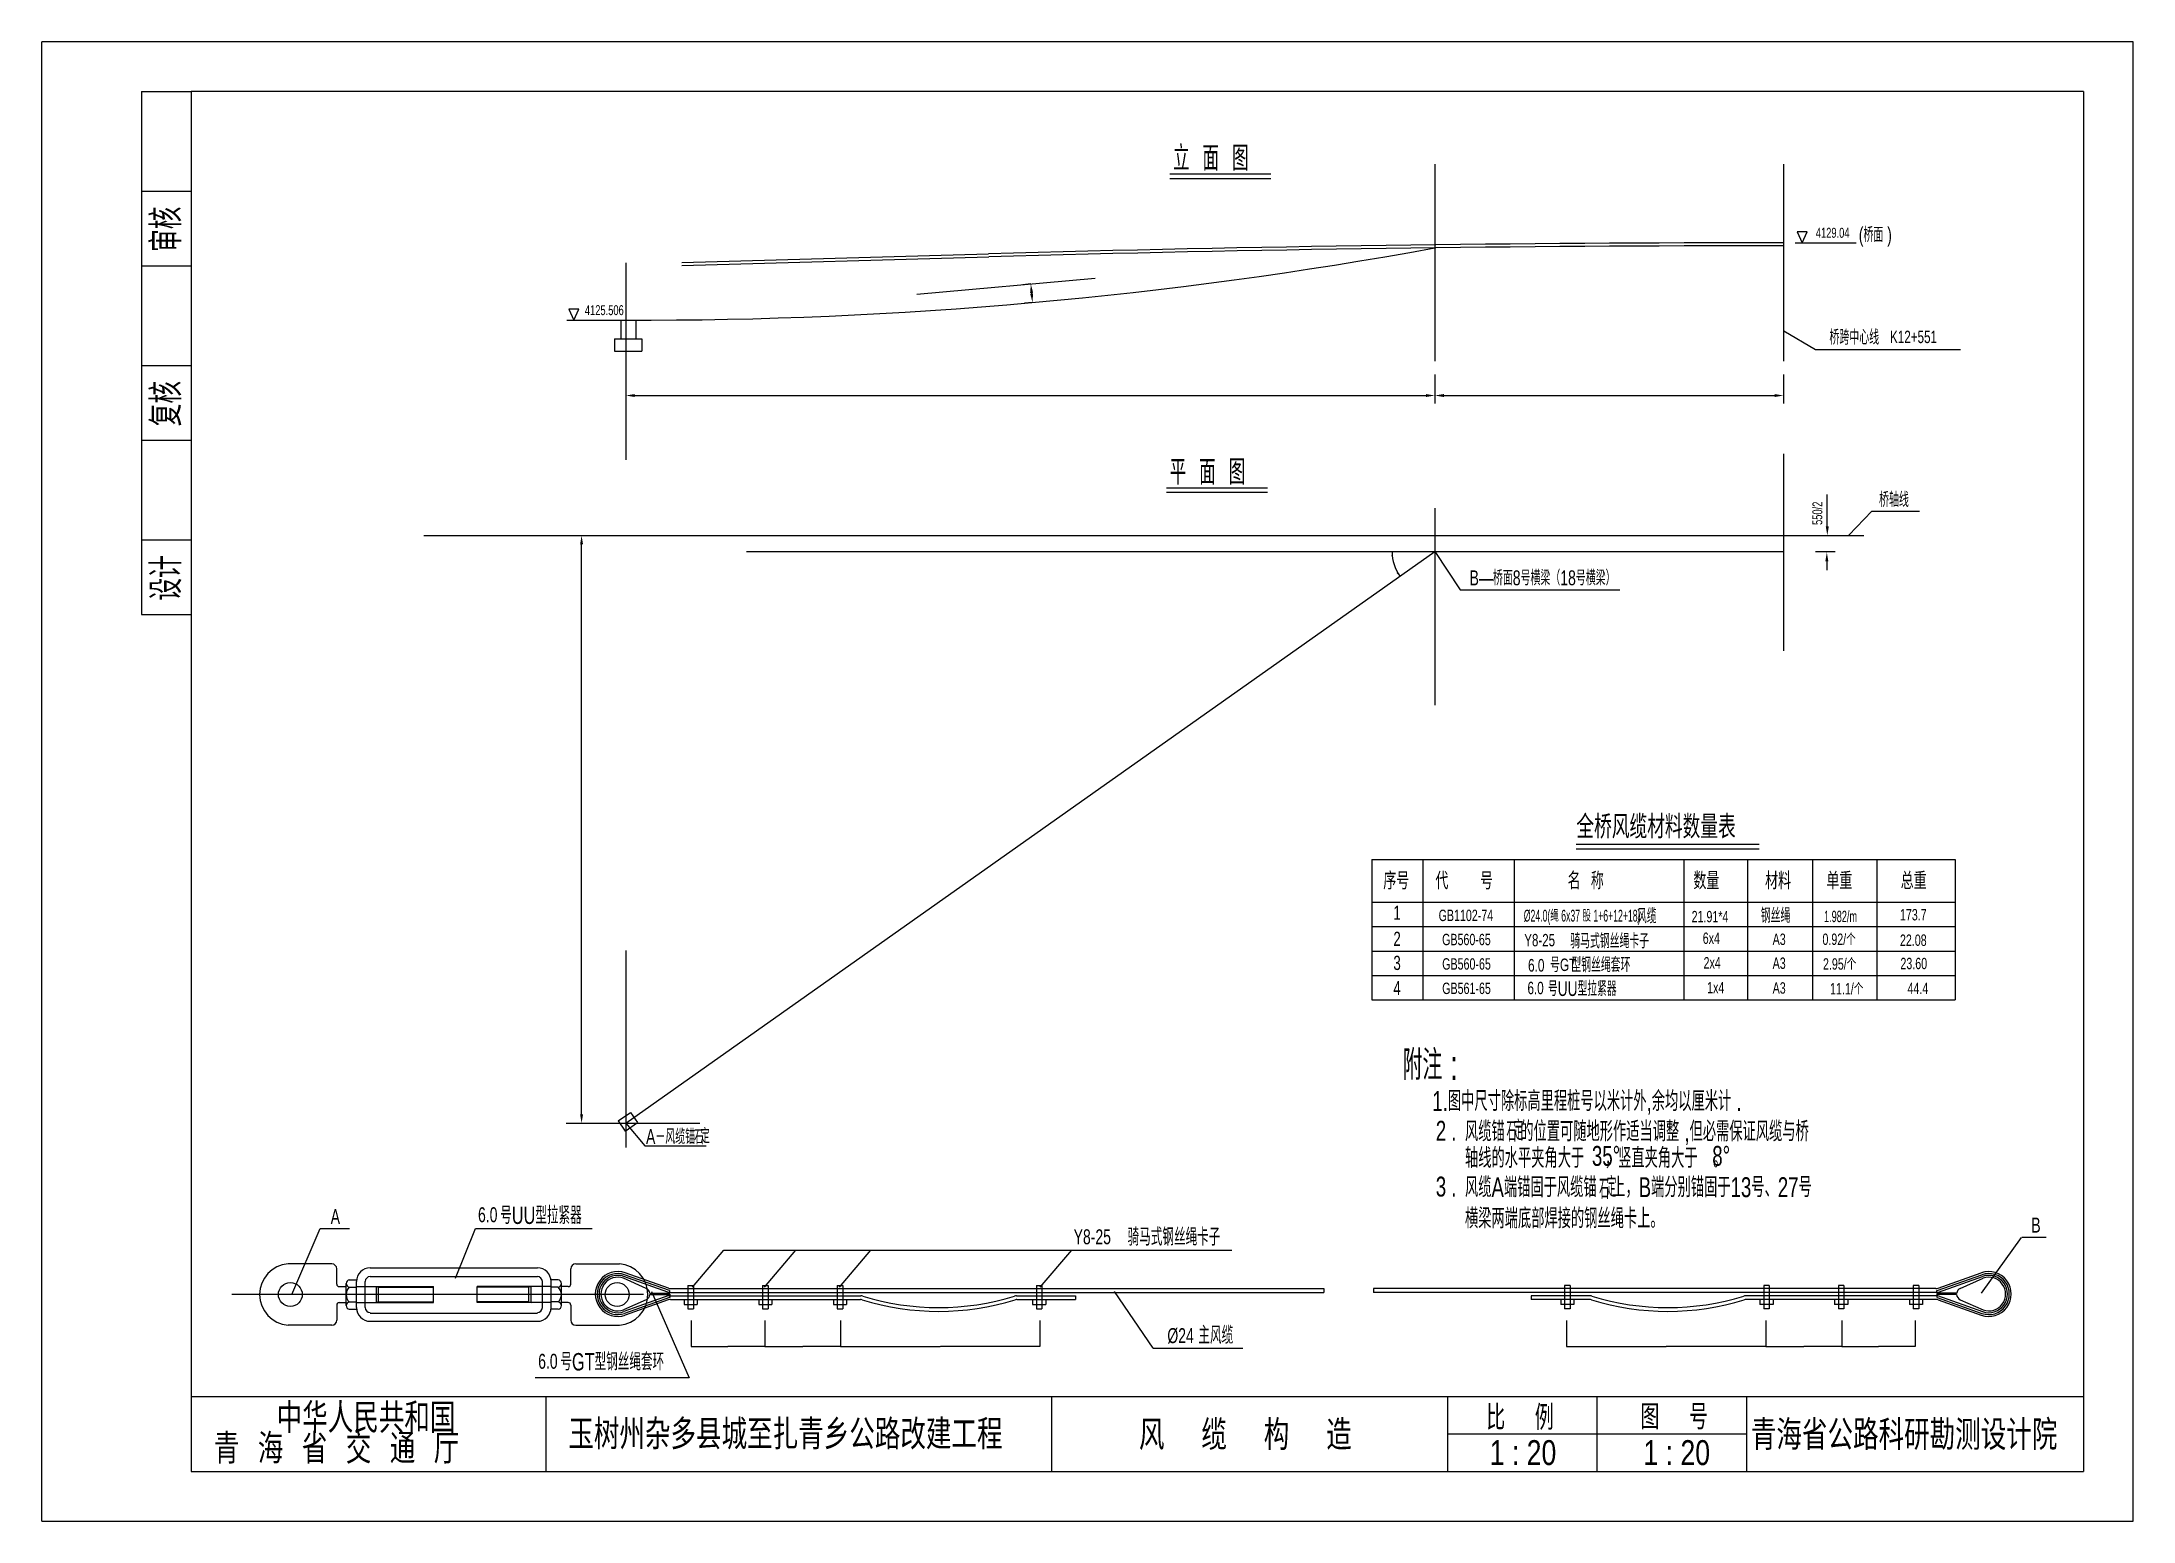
# Model space of a CAD drawing. Header units: millimetres. Extents: x 139 to 16939, y -2566 to 9314.
import ezdxf
from ezdxf.enums import TextEntityAlignment as Align

# ---------------------------------------------------------------- set-up
doc = ezdxf.new("R2010")
doc.units = ezdxf.units.MM
doc.styles.add('GGX1', font='romanc.shx', dxfattribs={"width": 0.9, "bigfont": 'dk.shx'})
doc.styles.add('MYK', font='stxt.shx', dxfattribs={"width": 0.8, "bigfont": 'dk.shx'})
doc.styles.get("Standard").update_dxf_attribs({"font": 'stxt.shx', "width": 0.8, "bigfont": 'dk.shx'})
doc.styles.add('STYLE1', font='stxt.shx', dxfattribs={"width": 0.8, "bigfont": 'dk.shx'})
doc.dimstyles.get("Standard").update_dxf_attribs({"dimtxt": 0.18, "dimasz": 0.18, "dimexe": 0.18, "dimexo": 0.0625, "dimgap": 0.09, "dimtad": 0, "dimtih": 1, "dimtoh": 1, "dimdec": 4, "dimzin": 0, "dimdsep": 46, "dimtxsty": 'Standard', "dimcen": 0.09, "dimadec": 0, "dimazin": 0, "dimtfac": 1, "dimtdec": 4, "dimtofl": 0, "dimtmove": 0, "dimatfit": 3, "dimfxl": 0, "dimtolj": 1, "dimtzin": 0, "dimarcsym": 0})

# ---------------------------------------------------------------- blocks, each defined once
blk = doc.blocks.new('*D10')
at = {"color": 2}
for p, q in [((4830, 6724), (4830, 6410)), ((11330, 6643), (11330, 6410)), ((4902, 6474), (11258, 6474))]:
    blk.add_line(p, q, dxfattribs=at)
for points in [[(4902, 6486), (4902, 6462), (4830, 6474)], [(11258, 6486), (11258, 6462), (11330, 6474)]]:
    blk.add_solid(points, dxfattribs=at)
at = {"layer": 'DEFPOINTS', "color": 0}
for p in [(4830, 6724), (11330, 6643), (11330, 6474)]:
    blk.add_point(p, dxfattribs=at)
blk = doc.blocks.new('*D11')
at = {"color": 0, "lineweight": -2}
for p, q in [((5946, -954), (5946, -1164)), ((6556, -954), (6556, -1164)), ((5946, -1164), (6251, -1164)), ((6556, -1164), (6251, -1164))]:
    blk.add_line(p, q, dxfattribs=at)
at = {"color": 0}
for points in [[(5946, -1163), (5946, -1164), (5946, -1164)], [(6556, -1163), (6556, -1164), (6556, -1164)]]:
    blk.add_solid(points, dxfattribs=at)
at = {"layer": 'DEFPOINTS', "color": 0}
for p in [(5946, -954), (6556, -954), (6556, -1164)]:
    blk.add_point(p, dxfattribs=at)
blk = doc.blocks.new('*D12')
at = {"color": 2}
for p, q in [((4352, 5350), (4539, 5350)), ((4475, 702), (4475, 5278)), ((4352, 630), (4539, 630))]:
    blk.add_line(p, q, dxfattribs=at)
for points in [[(4463, 5278), (4487, 5278), (4475, 5350)], [(4463, 702), (4487, 702), (4475, 630)]]:
    blk.add_solid(points, dxfattribs=at)
at = {"layer": 'DEFPOINTS', "color": 0}
for p in [(4352, 5350), (4475, 5350), (4352, 630)]:
    blk.add_point(p, dxfattribs=at)
blk = doc.blocks.new('*D13')
at = {"color": 0, "lineweight": -2}
for p, q in [((5356, -954), (5356, -1164)), ((5946, -954), (5946, -1164)), ((5356, -1164), (5651, -1164)), ((5946, -1164), (5651, -1164))]:
    blk.add_line(p, q, dxfattribs=at)
at = {"color": 0}
for points in [[(5356, -1163), (5356, -1164), (5356, -1164)], [(5946, -1163), (5946, -1164), (5946, -1164)]]:
    blk.add_solid(points, dxfattribs=at)
at = {"layer": 'DEFPOINTS', "color": 0}
for p in [(5356, -954), (5946, -954), (5946, -1164)]:
    blk.add_point(p, dxfattribs=at)
blk = doc.blocks.new('*D14')
at = {"color": 0, "lineweight": -2}
for p, q in [((6556, -954), (6556, -1164)), ((8157, -954), (8157, -1164)), ((6556, -1164), (7356, -1164)), ((8157, -1164), (7357, -1164))]:
    blk.add_line(p, q, dxfattribs=at)
at = {"color": 0}
for points in [[(6556, -1163), (6556, -1164), (6556, -1164)], [(8157, -1163), (8157, -1164), (8157, -1164)]]:
    blk.add_solid(points, dxfattribs=at)
at = {"layer": 'DEFPOINTS', "color": 0}
for p in [(6556, -954), (8157, -954), (8157, -1164)]:
    blk.add_point(p, dxfattribs=at)
blk = doc.blocks.new('*D15')
at = {"color": 2}
for p, q in [((8084, 7370), (8020, 7364)), ((8090, 7298), (8091, 7292)), ((8098, 7220), (8033, 7215))]:
    blk.add_line(p, q, dxfattribs=at)
for points in [[(8102, 7299), (8078, 7297), (8084, 7370)], [(8102, 7293), (8079, 7291), (8097, 7220)]]:
    blk.add_solid(points, dxfattribs=at)
at = {"layer": 'DEFPOINTS', "color": 0}
for p in [(8084, 7370), (8097, 7220), (8098, 7220)]:
    blk.add_point(p, dxfattribs=at)
blk = doc.blocks.new('*D16')
at = {"color": 0, "lineweight": -2}
for p, q in [((12388, -954), (12388, -1164)), ((13988, -954), (13988, -1164)), ((12388, -1164), (13188, -1164)), ((13988, -1164), (13188, -1164))]:
    blk.add_line(p, q, dxfattribs=at)
at = {"color": 0}
for points in [[(12388, -1163), (12388, -1164), (12388, -1164)], [(13988, -1163), (13988, -1164), (13988, -1164)]]:
    blk.add_solid(points, dxfattribs=at)
at = {"layer": 'DEFPOINTS', "color": 0}
for p in [(12388, -954), (13988, -954), (12388, -1164)]:
    blk.add_point(p, dxfattribs=at)
blk = doc.blocks.new('*D17')
at = {"color": 2}
for p, q in [((11330, 6643), (11330, 6410)), ((14130, 6643), (14130, 6410)), ((11402, 6474), (14058, 6474))]:
    blk.add_line(p, q, dxfattribs=at)
for points in [[(11402, 6486), (11402, 6462), (11330, 6474)], [(14058, 6486), (14058, 6462), (14130, 6474)]]:
    blk.add_solid(points, dxfattribs=at)
at = {"layer": 'DEFPOINTS', "color": 0}
for p in [(11330, 6643), (14130, 6643), (14130, 6474)]:
    blk.add_point(p, dxfattribs=at)
blk = doc.blocks.new('*D18')
at = {"color": 0, "lineweight": -2}
for p, q in [((14598, -954), (14598, -1164)), ((15188, -954), (15188, -1164)), ((14598, -1164), (14893, -1164)), ((15188, -1164), (14894, -1164))]:
    blk.add_line(p, q, dxfattribs=at)
at = {"color": 0}
for points in [[(14598, -1163), (14598, -1164), (14598, -1164)], [(15188, -1163), (15188, -1164), (15188, -1164)]]:
    blk.add_solid(points, dxfattribs=at)
at = {"layer": 'DEFPOINTS', "color": 0}
for p in [(14598, -954), (15188, -954), (14598, -1164)]:
    blk.add_point(p, dxfattribs=at)
blk = doc.blocks.new('*D19')
at = {"color": 0, "lineweight": -2}
for p, q in [((13988, -954), (13988, -1164)), ((14598, -954), (14598, -1164)), ((13988, -1164), (14293, -1164)), ((14598, -1164), (14293, -1164))]:
    blk.add_line(p, q, dxfattribs=at)
at = {"color": 0}
for points in [[(13988, -1163), (13988, -1164), (13988, -1164)], [(14598, -1163), (14598, -1164), (14598, -1164)]]:
    blk.add_solid(points, dxfattribs=at)
at = {"layer": 'DEFPOINTS', "color": 0}
for p in [(13988, -954), (14598, -954), (13988, -1164)]:
    blk.add_point(p, dxfattribs=at)

msp = doc.modelspace()

# ---------------------------------------------------------------- linework, layer by layer
at = {"color": 2, "linetype": 'Continuous'}
for p, q in [((139.05457, -2565.60678), (139.05457, 9314.39322)), ((16939.05457, 9314.39322), (139.05457, 9314.39322)), ((16939.05457, -2565.60678), (16939.05457, 9314.39322)), ((11233.28279, 2748.41276), (11233.28279, 1620.80441)), ((11965.43213, 2748.41276), (11965.43213, 1620.80441)), ((13328.50697, 2748.41276), (13328.50697, 1620.80441)), ((13841.83493, 2748.41276), (13841.83493, 1620.80441)), ((14363.49381, 2748.41276), (14363.49381, 1620.80441)), ((14878.56775, 2748.41276), (14878.56775, 1620.80441)), ((10824.06047, 2405.23605), (15508.14252, 2405.23605)), ((10824.06047, 2209.12814), (15508.14252, 2209.12814)), ((10824.06047, 2013.02023), (15508.14252, 2013.02023)), ((10824.06047, 1816.91232), (15508.14252, 1816.91232)), ((2583.68067, -834.62846), (2583.68067, -657.50206)), ((2609.21539, -627.98526), (2666.88067, -627.98526)), ((2666.88067, -850.82804), (2666.88067, -641.30248)), ((2736.88067, -850.82804), (2736.88067, -641.30248)), ((4159.79098, -850.82804), (4159.79098, -641.30248)), ((4287.45626, -627.98526), (4229.79098, -627.98526)), ((4229.79098, -850.82804), (4229.79098, -641.30248)), ((4312.99098, -834.62846), (4312.99098, -657.50206)), ((2528.24734, -682.06526), (2583.06236, -682.06526)), ((2528.24734, -810.06526), (2583.06236, -810.06526)), ((2609.21539, -687.02526), (2666.88067, -687.02526)), ((2609.21539, -805.10526), (2666.88067, -805.10526)), ((4287.45626, -687.02526), (4229.79098, -687.02526)), ((4287.45626, -805.10526), (4229.79098, -805.10526)), ((4367.80601, -682.06526), (4312.99098, -682.06526)), ((4367.80601, -810.06526), (4312.99098, -810.06526)), ((2609.21539, -864.14526), (2666.88067, -864.14526)), ((4287.45626, -864.14526), (4229.79098, -864.14526)), ((139.05457, -2565.60678), (16939.05457, -2565.60678))]:
    msp.add_line(p, q, dxfattribs=at)
at = {"color": 6}
for p, q in [((16539.05457, 8914.39322), (1339.05457, 8914.39322)), ((1339.05457, 8914.39322), (1339.05457, -2165.60678)), ((16539.05457, 8914.39322), (16539.05457, -2165.60678)), ((4829.82509, 630.40014), (11329.82509, 5220.40014)), ((1339.05457, -2165.60678), (16539.05457, -2165.60678))]:
    msp.add_line(p, q, dxfattribs=at)
at = {"color": 7}
for p, q in [((9200.10786, 8253.37124), (10012.76255, 8253.37124)), ((4789.82509, 7079.63712), (4789.82509, 6929.63712)), ((4909.82509, 7079.63712), (4909.82509, 6929.63712)), ((4739.82509, 6929.63712), (4959.82509, 6929.63712)), ((4739.82509, 6929.63712), (4739.82509, 6829.63712)), ((4959.82509, 6929.63712), (4959.82509, 6829.63712)), ((4739.82509, 6829.63712), (4959.82509, 6829.63712)), ((9173.2786, 5733.12106), (9985.93329, 5733.12106)), ((5799.50565, 5220.40014), (14129.82509, 5220.40014)), ((12464.8089, 2870.62046), (13935.26032, 2870.62046)), ((4768.38019, 648.41469), (4866.67843, 717.24386)), ((4866.67843, 717.24386), (4924.03608, 635.32865)), ((4768.38019, 648.41469), (4825.73783, 566.49948)), ((4825.73783, 566.49948), (4924.03608, 635.32865))]:
    msp.add_line(p, q, dxfattribs=at)
at = {"color": 3}
for p, q in [((11329.82509, 8330.9673), (11329.82509, 6749.10811)), ((14129.82509, 8330.9673), (14129.82509, 6749.10811)), ((4829.82509, 7540.64492), (4829.82509, 5958.78573)), ((14129.82509, 6005.12143), (14129.82509, 4423.26225)), ((11329.82509, 5569.41655), (11329.82509, 3987.55737)), ((3207.93808, 5350.40014), (14774.48742, 5350.40014)), ((4829.82509, 2017.54337), (4829.82509, 435.68419)), ((4351.67679, 630.40014), (5425.81962, 630.40014))]:
    msp.add_line(p, q, dxfattribs=at)
at = {"color": 2}
for p, q in [((9200.10786, 8217.37124), (10012.76255, 8217.37124)), ((14241.06225, 7788.90448), (14281.06225, 7700.90448)), ((14321.06225, 7788.90448), (14241.06225, 7788.90448)), ((14281.06225, 7700.90448), (14321.06225, 7788.90448)), ((11329.82509, 7659.69898), (11329.82509, 7629.15919)), ((14225.06225, 7700.90448), (14713.06225, 7700.90448)), ((7168.66266, 7288.35566), (8599.55341, 7416.04876)), ((4357.59825, 7079.63712), (4909.82509, 7079.63712)), ((4373.59825, 7167.63712), (4413.59825, 7079.63712)), ((4453.59825, 7167.63712), (4373.59825, 7167.63712)), ((4413.59825, 7079.63712), (4453.59825, 7167.63712)), ((14132.56525, 6994.58579), (14386.27682, 6844.3396)), ((14386.27682, 6844.3396), (15553.16827, 6844.33699)), ((9173.2786, 5697.12106), (9985.93329, 5697.12106)), ((14482.12488, 5494.40014), (14482.12488, 5680.4197)), ((14654.69911, 5351.59199), (14841.01349, 5545.87585)), ((14841.01349, 5545.87585), (15221.74283, 5545.87585)), ((10894.92388, 5220.40014), (10951.43969, 5220.40014)), ((11329.82509, 5220.40014), (11533.04237, 4912.31614)), ((13779.82509, 5220.40014), (13781.39237, 5220.40014)), ((11533.04237, 4912.31614), (12815.53382, 4912.31614)), ((12464.8089, 2833.18046), (13935.26032, 2833.18046)), ((4830.03487, 630.85033), (4984.01159, 448.48253)), ((4984.01159, 448.48253), (5474.50829, 448.48253)), ((2146.36314, -746.2962), (2375.3, -214.93051)), ((2375.3, -214.93051), (2611.62191, -214.93051)), ((3460.90382, -613.45478), (3623.37512, -214.93051)), ((3623.37512, -214.93051), (4561.27773, -214.93051)), ((15721.4638, -735.12783), (16042.80501, -286.573)), ((16045.34945, -285.55426), (16240.21809, -285.55426)), ((2468.24734, -499.66517), (2117.07358, -499.66517)), ((4427.80601, -499.66517), (4778.97977, -499.66517)), ((5364.74086, -687.36563), (5617.71741, -388.07135)), ((5617.71741, -388.07135), (9698.35845, -388.07135)), ((5943.44948, -687.36563), (6196.42603, -388.07135)), ((6546.78401, -687.36563), (6799.76057, -388.07135)), ((8159.78036, -687.36563), (8412.75691, -388.07135)), ((2508.24734, -662.06526), (2508.24734, -539.66517)), ((2776.88067, -531.30248), (4119.79098, -531.30248)), ((2776.88067, -601.83037), (4119.79098, -601.83037)), ((4387.80601, -662.06526), (4387.80601, -539.66517)), ((4993.89349, -695.88848), (4810.63274, -614.38155)), ((5181.12082, -714.33196), (4820.68729, -586.11662)), ((5173.14125, -695.57264), (4825.71456, -571.98416)), ((15363.31789, -714.33196), (15723.75142, -586.11662)), ((15371.29746, -695.57264), (15718.72415, -571.98416)), ((15550.54522, -695.88848), (15733.80597, -614.38155)), ((2508.24734, -830.06526), (2508.24734, -952.46534)), ((4387.80601, -830.06526), (4387.80601, -952.46534)), ((4993.89349, -787.25895), (4810.63274, -868.76588)), ((5181.12082, -768.81547), (4820.68729, -897.03081)), ((5171.67697, -788.09568), (4825.71456, -911.16327)), ((5023.19655, -735.43716), (5183.01833, -735.43716)), ((5023.48032, -744.64199), (5183.01833, -744.64199)), ((5037.69378, -721.07809), (5338.61161, -1415.83308)), ((5176.09354, -755.20388), (6719.09239, -755.20388)), ((5183.01833, -735.43716), (5183.01833, -713.78523)), ((5183.01833, -741.57371), (5183.01833, -770.54841)), ((5184.72185, -728.46443), (10438.85834, -728.46443)), ((5188.43455, -785.20388), (6714.52127, -785.20388)), ((5189.89883, -698.46443), (10438.85834, -698.46443)), ((5298.52584, -785.20388), (5298.52584, -824.87075)), ((5298.52584, -824.87075), (5403.39196, -824.87075)), ((5328.52584, -673.2642), (5373.39196, -673.2642)), ((5328.52584, -673.2642), (5328.52584, -859.19676)), ((5373.39196, -673.2642), (5373.39196, -859.19676)), ((5403.39196, -785.20388), (5403.39196, -824.87075)), ((5898.52584, -785.20388), (5898.52584, -824.87075)), ((5898.52584, -824.87075), (6003.39196, -824.87075)), ((5928.52584, -673.2642), (5928.52584, -859.19676)), ((5928.52584, -673.2642), (5973.39196, -673.2642)), ((5973.39196, -673.2642), (5973.39196, -859.19676)), ((6003.39196, -785.20388), (6003.39196, -824.87075)), ((6498.52584, -785.20388), (6498.52584, -824.87075)), ((6498.52584, -824.87075), (6603.39196, -824.87075)), ((6528.52584, -673.2642), (6528.52584, -859.19676)), ((6528.52584, -673.2642), (6573.39196, -673.2642)), ((6573.39196, -673.2642), (6573.39196, -859.19676)), ((6603.39196, -785.20388), (6603.39196, -824.87075)), ((7968.0736, -755.20388), (8441.74689, -755.20388)), ((7972.64472, -785.20388), (8441.74689, -785.20388)), ((8098.37289, -785.20388), (8098.37289, -824.87075)), ((8098.37289, -824.87075), (8203.239, -824.87075)), ((8128.37289, -673.2642), (8173.239, -673.2642)), ((8128.37289, -673.2642), (8128.37289, -859.19676)), ((8173.239, -673.2642), (8173.239, -859.19676)), ((8203.239, -785.20388), (8203.239, -824.87075)), ((8441.74689, -755.20388), (8441.74689, -785.20388)), ((9065.9779, -1176.87184), (8754.92633, -720.16725)), ((10438.85834, -698.46443), (10438.85834, -701.07336)), ((10438.85834, -701.07336), (10438.85834, -728.46443)), ((15354.53988, -698.46443), (10835.86003, -698.46443)), ((10835.86003, -698.46443), (10835.86003, -701.07336)), ((10835.86003, -701.07336), (10835.86003, -728.46443)), ((15359.71686, -728.46443), (10835.86003, -728.46443)), ((12576.36511, -755.20388), (12102.69182, -755.20388)), ((12102.69182, -755.20388), (12102.69182, -785.20388)), ((12571.79399, -785.20388), (12102.69182, -785.20388)), ((12341.19971, -785.20388), (12341.19971, -824.87075)), ((12446.06582, -824.87075), (12341.19971, -824.87075)), ((12416.06582, -673.2642), (12371.19971, -673.2642)), ((12371.19971, -673.2642), (12371.19971, -859.19676)), ((12416.06582, -673.2642), (12416.06582, -859.19676)), ((12446.06582, -785.20388), (12446.06582, -824.87075)), ((15368.34517, -755.20388), (13825.34632, -755.20388)), ((15356.00416, -785.20388), (13829.91744, -785.20388)), ((13941.04675, -785.20388), (13941.04675, -824.87075)), ((14045.91287, -824.87075), (13941.04675, -824.87075)), ((14015.91287, -673.2642), (13971.04675, -673.2642)), ((13971.04675, -673.2642), (13971.04675, -859.19676)), ((14015.91287, -673.2642), (14015.91287, -859.19676)), ((14045.91287, -785.20388), (14045.91287, -824.87075)), ((14541.04675, -785.20388), (14541.04675, -824.87075)), ((14645.91287, -824.87075), (14541.04675, -824.87075)), ((14615.91287, -673.2642), (14571.04675, -673.2642)), ((14571.04675, -673.2642), (14571.04675, -859.19676)), ((14615.91287, -673.2642), (14615.91287, -859.19676)), ((14645.91287, -785.20388), (14645.91287, -824.87075)), ((15141.04675, -785.20388), (15141.04675, -824.87075)), ((15245.91287, -824.87075), (15141.04675, -824.87075)), ((15215.91287, -673.2642), (15171.04675, -673.2642)), ((15171.04675, -673.2642), (15171.04675, -859.19676)), ((15215.91287, -673.2642), (15215.91287, -859.19676)), ((15245.91287, -785.20388), (15245.91287, -824.87075)), ((15361.42038, -735.43716), (15361.42038, -713.78523)), ((15521.24216, -735.43716), (15361.42038, -735.43716)), ((15361.42038, -741.57371), (15361.42038, -770.54841)), ((15520.95839, -744.64199), (15361.42038, -744.64199)), ((15363.31789, -768.81547), (15723.75142, -897.03081)), ((15372.76174, -788.09568), (15718.72415, -911.16327)), ((15550.54522, -787.25895), (15733.80597, -868.76588)), ((2468.24734, -992.46534), (2117.07358, -992.46534)), ((2776.88067, -895.002), (4119.79098, -895.002)), ((2776.88067, -960.82804), (4119.79098, -960.82804)), ((4427.80601, -992.46534), (4778.97977, -992.46534)), ((5328.52584, -859.19676), (5373.39196, -859.19676)), ((5928.52584, -859.19676), (5973.39196, -859.19676)), ((6528.52584, -859.19676), (6573.39196, -859.19676)), ((8128.37289, -859.19676), (8173.239, -859.19676)), ((12416.06582, -859.19676), (12371.19971, -859.19676)), ((14015.91287, -859.19676), (13971.04675, -859.19676)), ((14615.91287, -859.19676), (14571.04675, -859.19676)), ((15215.91287, -859.19676), (15171.04675, -859.19676)), ((9065.9779, -1176.87184), (9788.05971, -1176.87182)), ((5338.61161, -1415.83308), (4100.77268, -1415.59956))]:
    msp.add_line(p, q, dxfattribs=at)
at = {"color": 4, "linetype": 'Continuous'}
for p, q in [((5279.82509, 7542.6771), (7744.76992, 7612.61671)), ((5280.50579, 7518.68676), (7745.45061, 7588.62637)), ((2666.88067, -682.06526), (3286.59103, -682.06526)), ((2666.88067, -810.06526), (3286.59103, -810.06526)), ((3286.59103, -810.06526), (3286.59103, -682.06526)), ((4229.79098, -682.06526), (3636.42036, -682.06526)), ((3636.42036, -810.06526), (3636.42036, -682.06526)), ((4229.79098, -810.06526), (3636.42036, -810.06526))]:
    msp.add_line(p, q, dxfattribs=at)
at = {"color": 2, "linetype": 'ByBlock'}
for p, q in [((14482.12488, 5422.40014), (14482.12488, 5494.40014)), ((14268.94768, 5350.40014), (14546.12488, 5350.40014)), ((14386.33231, 5220.40014), (14542.15726, 5220.40014)), ((14390.67992, 5220.40014), (14546.12488, 5220.40014)), ((14478.15726, 5142.57041), (14478.15726, 5070.57041))]:
    msp.add_line(p, q, dxfattribs=at)
at = {"color": 7, "linetype": 'Continuous'}
for p, q in [((10824.06047, 2748.41276), (15508.14252, 2748.41276)), ((10824.06047, 2748.41276), (10824.06047, 1620.80441)), ((15508.14252, 2748.41276), (15508.14252, 1620.80441)), ((10824.06047, 1620.80441), (15508.14252, 1620.80441))]:
    msp.add_line(p, q, dxfattribs=at)
at = {"color": 1}
for p, q in [((5167.96426, -725.57264), (4815.66001, -600.24909)), ((15376.47445, -725.57264), (15728.7787, -600.24909)), ((5176.09354, -754.683), (4815.66001, -882.89834)), ((15368.34517, -754.683), (15728.7787, -882.89834))]:
    msp.add_line(p, q, dxfattribs=at)
at = {"color": 3, "linetype": 'Continuous'}
msp.add_line((4973.34925, -746.06526), (1664.8151, -746.06526), dxfattribs=at)
at = {"color": 1, "linetype": 'Continuous'}
for p, q in [((2826.90789, -682.06526), (2844.18789, -687.18526)), ((2826.90789, -810.06526), (2826.90789, -682.06526)), ((2844.18789, -804.94526), (2826.90789, -810.06526)), ((2844.18789, -810.06526), (2844.18789, -682.06526)), ((2844.18789, -687.18526), (3286.59103, -687.18526)), ((2844.18789, -804.94526), (3286.59103, -804.94526)), ((4052.48376, -687.18526), (3636.42036, -687.18526)), ((4052.48376, -804.94526), (3636.42036, -804.94526)), ((4069.76376, -682.06526), (4052.48376, -687.18526)), ((4052.48376, -810.06526), (4052.48376, -682.06526)), ((4052.48376, -804.94526), (4069.76376, -810.06526)), ((4069.76376, -810.06526), (4069.76376, -682.06526))]:
    msp.add_line(p, q, dxfattribs=at)
at = {"linetype": 'Continuous'}
for points in [[(939.05457, 8914.39322), (939.05457, 4714.39322), (939.05457, 4714.39322)], [(939.05457, 8914.39322), (1339.05457, 8914.39322), (1339.05457, 8914.39322)], [(939.05457, 8114.39322), (1339.05457, 8114.39322), (1339.05457, 8114.39322)], [(939.05457, 7514.39322), (1339.05457, 7514.39322), (1339.05457, 7514.39322)], [(939.05457, 6714.39322), (1339.05457, 6714.39322), (1339.05457, 6714.39322)], [(939.05457, 6114.39322), (1339.05457, 6114.39322), (1339.05457, 6114.39322)], [(939.05457, 5314.39322), (1339.05457, 5314.39322), (1339.05457, 5314.39322)], [(939.05457, 4714.39322), (1339.05457, 4714.39322), (1339.05457, 4714.39322)], [(1339.05457, -1565.60678), (16539.05457, -1565.60678), (16539.05457, -1565.60678)], [(4189.96022, -2165.60678), (4189.96022, -1565.60678), (4189.96022, -1565.60678)], [(8252.98391, -2165.60678), (8252.98391, -1565.60678), (8252.98391, -1565.60678)], [(11434.50734, -2165.60678), (11434.50734, -1565.60678), (11434.50734, -1565.60678)], [(12634.50734, -2165.60678), (12634.50734, -1565.60678), (12634.50734, -1565.60678)], [(13834.50734, -2165.60678), (13834.50734, -1565.60678), (13834.50734, -1565.60678)], [(11434.50734, -1865.60678), (13834.50734, -1865.60678)]]:
    msp.add_lwpolyline(points, dxfattribs=at)
at = {"color": 2}
for centre in [(2135.36862, -745.72564), (4760.68472, -745.72564)]:
    msp.add_circle(centre, 95.73915, dxfattribs=at)
at = {"color": 6}
msp.add_arc((4936.1748, 42596.47469), 35516.99678, 269.828437105, 280.370728816, dxfattribs=at)
at = {"color": 4}
for radius in [231554.33234, 231530.33234]:
    msp.add_arc((14129.74992, -223853.70283), radius, 89.9999813996, 91.5800990572, dxfattribs=at)
at = {"color": 2}
for centre, radius, start, end in [((11329.82509, 5220.40014), 343.93563, 180.416472597, 214.811501295), ((2135.36862, -745.72564), 246.73967, 94.252221924, 265.747778076), ((2468.24734, -539.66517), 40, 0, 90), ((4427.80601, -539.66517), 40, 90, 180), ((4760.68472, -745.72564), 246.73967, 274.252221924, 85.747778076), ((2528.24734, -662.06526), 20, 180, 270), ((2776.88067, -641.30248), 110, 90, 180), ((2776.88067, -641.30248), 40, 90, 180), ((4119.79098, -641.30248), 110, 0, 90), ((4119.79098, -641.30248), 40, 0, 90), ((4367.80601, -662.06526), 20, 270, 0), ((4765.38726, -741.57371), 180, 70.418238599, 289.581761401), ((4765.38726, -741.57371), 165, 70.418238599, 289.581761401), ((4765.38726, -741.57371), 135, 70.418238599, 289.581761401), ((15779.05145, -741.57371), 180, 250.418238599, 109.581761401), ((15779.05145, -741.57371), 165, 250.418238599, 109.581761401), ((15779.05145, -741.57371), 135, 250.418238599, 109.581761401), ((2528.24734, -830.06526), 20, 90, 180), ((4367.80601, -830.06526), 20, 0, 90), ((4973.57455, -741.57372), 50, 7.049752632, 66.022447199), ((4973.57455, -741.57372), 50, 293.977552801, 356.481802408), ((5184.72185, -678.46443), 50, 250.418238599, 270), ((5188.43455, -835.20388), 50, 90, 109.581761401), ((5189.89883, -648.46443), 50, 250.418238599, 270), ((6714.52127, -835.20388), 50, 72.734891932, 90), ((6719.09239, -805.20388), 50, 72.610440008, 90), ((7343.583, 1188.82127), 2069.52742, 252.734891932, 287.265108068), ((7343.583, 1188.82127), 2039.52742, 252.610440008, 287.389559992), ((7968.0736, -805.20388), 50, 90, 107.389559992), ((7972.64472, -835.20388), 50, 90, 107.265108068), ((12571.79399, -835.20388), 50, 72.734891932, 90), ((12576.36511, -805.20388), 50, 72.610440008, 90), ((13200.85571, 1188.82127), 2069.52742, 252.734891932, 287.265108068), ((13200.85571, 1188.82127), 2039.52742, 252.610440008, 287.389559992), ((13825.34632, -805.20388), 50, 90, 107.389559992), ((13829.91744, -835.20388), 50, 90, 107.265108068), ((15354.53988, -648.46443), 50, 270, 289.581761401), ((15356.00416, -835.20388), 50, 70.418238599, 90), ((15359.71686, -678.46443), 50, 270, 289.581761401), ((15570.86416, -741.57372), 50, 183.518197592, 246.022447199), ((15570.86416, -741.57372), 50, 113.977552801, 172.950247368), ((2468.24734, -952.46534), 40, 270, 0), ((2776.88067, -850.82804), 110, 180, 270), ((2776.88067, -850.82804), 40, 180, 270), ((4119.79098, -850.82804), 110, 270, 0), ((4119.79098, -850.82804), 40, 270, 0), ((4427.80601, -952.46534), 40, 180, 270)]:
    msp.add_arc(centre, radius, start, end, dxfattribs=at)
at = {"color": 2, "linetype": 'Continuous'}
for centre, radius, start, end in [((2613.50979, -657.50206), 29.83206, 98.2782, 261.723), ((4283.16186, -657.50206), 29.83206, 278.277, 81.7218), ((2613.50979, -834.62846), 29.83206, 98.2773, 261.722), ((2664.70339, -746.06526), 81.02208, 133.224, 226.777), ((4231.96826, -746.06526), 81.02208, 313.223, 46.776), ((4283.16186, -834.62846), 29.83206, 278.278, 81.7227)]:
    msp.add_arc(centre, radius, start, end, dxfattribs=at)
at = {"color": 1}
for centre, start, end in [((4765.38726, -741.57371), 70.418238599, 289.581761401), ((15779.05145, -741.57371), 250.418238599, 109.581761401)]:
    msp.add_arc(centre, 150, start, end, dxfattribs=at)
at = {"color": 2}
for p in [(2666.88067, -746.06526), (4229.79098, -746.06526)]:
    msp.add_point(p, dxfattribs=at)
at = {"color": 2, "linetype": 'ByBlock'}
for points in [[(14470.12488, 5422.40014), (14494.12488, 5422.40014), (14482.12488, 5350.40014)], [(14466.15726, 5142.57041), (14490.15726, 5142.57041), (14478.15726, 5214.57041)]]:
    msp.add_solid(points, dxfattribs=at)
at = {"color": 2}
for points in [[(10979.77579, 5182.87767), (10992.27571, 5182.9231), (10985.88946, 5220.40014)], [(11032.47544, 5056.30474), (11022.23851, 5049.13151), (11048.87668, 5022.00734)]]:
    msp.add_solid(points, dxfattribs=at)
at = {"layer": 'DEFPOINTS', "color": 0, "linetype": 'ByBlock'}
for p in [(14268.94768, 5350.40014), (14482.12488, 5220.40014), (14478.15726, 5130.40014)]:
    msp.add_point(p, dxfattribs=at)

# ---------------------------------------------------------------- texts
at = {"color": 2}
for s, height, width, p in [('立  面  图', 200, 0.7, (9225.77066, 8279.01671)), ('(桥面 )', 120, 0.7, (14734.8994, 7705.74782)), ('桥跨中心线', 120, 0.7, (14499.03748, 6881.90116)), ('K12+551', 100, 0.7, (14985.89055, 6894.99578)), ('平  面  图', 200, 0.7, (9198.9414, 5758.76653)), ('桥轴线', 120, 0.7, (14897.71783, 5578.2565)), ('B—桥面8号横梁（18号横梁）', 120, 0.7, (11608.47541, 4950.00723)), ('1', 114.4, 0.7, (10996.14171, 2263.55461)), ('%%C24.0(绳 6x37 股 1+6+12+18)', 95, 0.55, (12043.46531, 2249.41229)), ('风缆', 118.8, 0.6, (12953.13795, 2234.45633)), ('钢丝绳', 118.8, 0.7, (13947.8857, 2238.69911)), ('       GB1102-74', 91.52, 0.7, (11193.00775, 2253.55288)), ('21.91*4', 91.52, 0.7, (13392.09317, 2243.61714)), ('1.982/m', 91.52, 0.6, (14455.71028, 2245.13362)), ('173.7', 91.52, 0.7, (15065.71658, 2258.88194)), ('2', 114.4, 0.7, (10996.14171, 2053.43603)), ('GB560-65', 91.52, 0.7, (11387.72257, 2059.66461)), ('Y8-25', 99, 0.7, (12047.772, 2051.14779)), ('骑马式钢丝绳卡子', 118.8, 0.7, (12417.74805, 2034.1121)), ('6x4', 91.52, 0.7, (13481.40054, 2069.97784)), ('A3', 91.52, 0.7, (14042.91754, 2061.55195)), ('0.92/个', 91.52, 0.7, (14442.99387, 2061.79232)), ('22.08', 91.52, 0.7, (15065.64492, 2054.29493)), ('3', 114.4, 0.7, (10996.14171, 1860.50559)), ('       GB560-65', 91.52, 0.7, (11221.88573, 1863.39431)), ('6.0', 101.2, 0.7, (12078.10379, 1847.80158)), ('号   型钢丝绳套环', 118.8, 0.7, (12254.50525, 1842.8795)), ('GT', 100, 0.7, (12334.54404, 1852.49901)), ('2x4', 91.52, 0.7, (13488.06921, 1872.59627)), ('A3', 91.52, 0.7, (14042.91754, 1869.57652)), ('2.95/个', 91.52, 0.7, (14447.3358, 1863.39431)), ('23.60', 91.52, 0.7, (15069.41433, 1867.13484)), ('4', 114.4, 0.7, (10996.14171, 1658.98108)), ('       GB561-65', 91.52, 0.7, (11221.88573, 1667.49524)), ('6.0', 100, 0.7, (12073.61313, 1666.01357)), ('号UU型拉紧器', 118, 0.7, (12237.58834, 1651.97957)), ('1x4', 91.52, 0.7, (13516.52906, 1673.51185)), ('A3', 91.52, 0.7, (14042.91754, 1670.4921)), ('11.1/个', 91.52, 0.7, (14504.25546, 1664.30989)), ('44.4', 91.52, 0.7, (15126.33402, 1668.05042)), ('附注 :', 240, 0.7, (11069.8716, 977.82673)), ('       1.图中尺寸除标高里程桩号以米计外,余均以厘米计 .', 160, 0.7, (11018.11779, 728.1621)), ('A－风缆锚', 120, 0.7, (4992.56585, 462.73)), ('石', 120, 0.5, (5379.47962, 459.94095)), ('定', 120, 0.5, (5427.58187, 467.87461)), ('2 .', 160, 0.7, (11336.85987, 489.29914)), ('风缆锚   的位置可随地形作适当调整 ,但必需保证风缆与桥', 160, 0.7, (11571.40566, 484.33198)), ('石', 160, 0.5, (11904.93274, 482.7835)), ('定', 160, 0.5, (11960.05562, 491.97926)), ('轴线的水平夹角大于    ，竖直夹角大于   。', 160, 0.7, (11571.40566, 270.9861)), ('35%%D  ', 160, 0.7, (12591.25142, 287.73724)), ('8%%D  ', 160, 0.7, (13557.96242, 287.73724)), ('3 .', 160, 0.7, (11336.85987, 41.27329)), ('风缆A端锚固于风缆锚   上，B端分别锚固于13号、27号', 160, 0.7, (11571.40566, 36.30613)), ('石', 160, 0.5, (12648.98473, 21.53602)), ('定', 160, 0.5, (12707.93388, 37.93942)), ('A', 120, 0.7, (2459.4903, -179.33686)), ('6.0', 120, 0.7, (3643.03237, -164.93946)), ('号UU型拉紧器', 140, 0.7, (3821.23751, -178.97348)), ('横梁两端底部焊接的钢丝绳卡上。', 160, 0.7, (11571.40566, -214.06127)), ('B', 120, 0.7, (16120.78249, -247.86318)), ('Y8-25', 120, 0.7, (8427.74963, -341.76279)), ('骑马式钢丝绳卡子', 140, 0.7, (8861.37427, -352.69075)), ('主风缆', 140, 0.7, (9429.95692, -1142.0245)), ('%%C24', 120, 0.7, (9180.50826, -1135.57036)), ('6.0', 120, 0.7, (4126.33316, -1341.54824)), ('号GT型钢丝绳套环', 140, 0.7, (4304.5383, -1355.58227))]:
    msp.add_text(s, height=height, dxfattribs=dict(at, width=width)).set_placement(p)
at = {"color": 2, "linetype": 'ByBlock', "style": 'STYLE1', "width": 0.8}
for s, p in [('审核', (1259.05457, 7626.95782)), ('复核', (1259.05457, 6226.95782)), ('设计', (1259.05457, 4826.95782))]:
    msp.add_text(s, height=240, rotation=90, dxfattribs=at).set_placement(p)
at = {"color": 2, "width": 0.7}
for s, p in [('4129.04', (14525.06225, 7780.90448)), ('4125.506', (4657.59825, 7159.63712))]:
    msp.add_text(s, height=80, dxfattribs=at).set_placement(p, align=Align.MIDDLE)
at = {"color": 2, "linetype": 'ByBlock', "width": 0.7}
msp.add_text('550/2', height=80, rotation=90, dxfattribs=at).set_placement((14402.12488, 5528.35704), align=Align.MIDDLE_CENTER)
at = {"color": 2, "style": 'MYK', "width": 0.8}
for s, height, p in [('全桥风缆材料数量表', 187.2, (12466.04402, 2916.53243)), ('序号', 137.275538, (10915.28098, 2508.18665)), ('代', 137.27554, (11333.83358, 2508.18665)), ('号', 137.27554, (11692.17531, 2508.18665)), ('名  称', 137.275538, (12396.40127, 2508.18665)), ('数量', 137.275538, (13406.23746, 2508.18665)), ('材料', 137.275538, (13982.08243, 2508.18665)), ('单重', 137.275538, (14474.6576, 2508.18665)), ('总重', 137.275538, (15071.50953, 2508.18665))]:
    msp.add_text(s, height=height, dxfattribs=at).set_placement(p)
at = {"color": 2, "linetype": 'ByBlock'}
for s, height, style, width, p in [('中华人民共和国', 240, 'GGX1', 0.9, (2025.56276, -1857.40548)), ('比    例', 200, 'STYLE1', 0.8, (11742.56602, -1833.60682)), ('图    号', 200, 'STYLE1', 0.8, (12981.29192, -1828.47724)), (' 青 海 省 交 通 厅', 240, 'GGX1', 0.9, (1372.68216, -2103.50572)), ('玉树州杂多县城至扎青乡公路改建工程', 240, 'GGX1', 0.9, (4368.31087, -1989.01653)), ('青海省公路科研勘测设计院', 240, 'GGX1', 0.9, (13867.69969, -1993.66983)), ('1 : 20', 200, 'STYLE1', 0.8, (11769.6584, -2115.04913)), ('1 : 20', 200, 'STYLE1', 0.8, (13004.80216, -2115.04913))]:
    msp.add_text(s, height=height, dxfattribs=dict(at, style=style, width=width)).set_placement(p)
at = {"color": 2, "linetype": 'ByBlock', "style": 'GGX1', "width": 0.9}
msp.add_text('风  缆  构  造', height=240, dxfattribs=at).set_placement((9806.72814, -1873.92193), align=Align.MIDDLE_CENTER)

# ---------------------------------------------------------------- dimensions: what is measured, and where the dimension line sits
at = {"color": 2}
dim = msp.add_linear_dim(base=(8096.92594, 7220.39933), p1=(8084.25185, 7370.0631), p2=(8097.6025, 7220.45971), angle=275.09958296, text='80', dimstyle='Standard', override={"dimtxt": 80, "dimasz": 72, "dimexe": 64, "dimexo": 0, "dimgap": 0.2, "dimtad": 1, "dimtih": 0, "dimdec": 2, "dimzin": 8, "dimclrd": 2, "dimclre": 2, "dimclrt": 2, "dimaunit": 1, "dimtdec": 2, "dimtix": 1, "dimtmove": 2, "dimtzin": 8}, dxfattribs=at)
dim.commit()
dim.dimension.update_dxf_attribs({"geometry": '*D15', "text_midpoint": (8169.93396, 7302.31199), "dimtype": 161})
for base, p1, p2, text, override, picture, middle in [((11329.82509, 6474.13008), (4829.82509, 6723.70028), (11329.82509, 6643.17127), '1800', {"dimtxt": 80, "dimasz": 72, "dimexe": 64, "dimexo": 0, "dimgap": 2, "dimtad": 1, "dimtih": 0, "dimdec": 2, "dimzin": 8, "dimclrd": 2, "dimclre": 2, "dimclrt": 2, "dimaunit": 1, "dimtdec": 2, "dimtix": 1, "dimtmove": 2, "dimtzin": 8}, '*D10', (8079.82509, 6516.13008)), ((14129.82509, 6474.13008), (11329.82509, 6643.17127), (14129.82509, 6643.17127), '1500', {"dimtxt": 80, "dimasz": 72, "dimexe": 64, "dimexo": 0, "dimgap": 10, "dimtad": 1, "dimtih": 0, "dimdec": 2, "dimzin": 8, "dimclrd": 2, "dimclre": 2, "dimclrt": 2, "dimaunit": 1, "dimtdec": 2, "dimtix": 1, "dimtmove": 2, "dimtzin": 8}, '*D17', (12729.82509, 6524.13008))]:
    dim = msp.add_linear_dim(base=base, p1=p1, p2=p2, text=text, dimstyle='Standard', override=override, dxfattribs=at)
    dim.commit()
    dim.dimension.update_dxf_attribs({"geometry": picture, "text_midpoint": middle})
dim = msp.add_linear_dim(base=(4475.16271, 5350.40014), p1=(4351.67679, 630.40014), p2=(4351.67679, 5350.40014), angle=90, text='2500/2', dimstyle='Standard', override={"dimtxt": 80, "dimasz": 72, "dimexe": 64, "dimexo": 0, "dimgap": 10, "dimtad": 1, "dimtih": 0, "dimdec": 2, "dimzin": 8, "dimclrd": 2, "dimclre": 2, "dimclrt": 2, "dimaunit": 1, "dimtdec": 2, "dimtix": 1, "dimtmove": 2, "dimtzin": 8}, dxfattribs=at)
dim.commit()
dim.dimension.update_dxf_attribs({"geometry": '*D12', "text_midpoint": (4419.44842, 2990.40014)})
for base, p1, p2, text, picture, middle in [((5946.14961, -1163.50913), (5355.99918, -953.59727), (5946.14961, -953.59727), '25', '*D13', (5651.0744, -1163.50913)), ((6556.30516, -1163.50913), (5946.14961, -953.59727), (6556.30516, -953.59727), '25', '*D11', (6251.22738, -1163.50913)), ((8156.7131, -1163.50913), (6556.30516, -953.59727), (8156.7131, -953.59727), '>50', '*D14', (7356.50913, -1163.50913)), ((12387.72561, -1163.50913), (13988.13355, -953.59727), (12387.72561, -953.59727), '>50', '*D16', (13187.92958, -1163.50913)), ((13988.13355, -1163.50913), (14598.2891, -953.59727), (13988.13355, -953.59727), '25', '*D19', (14293.21133, -1163.50913)), ((14598.2891, -1163.50913), (15188.43953, -953.59727), (14598.2891, -953.59727), '25', '*D18', (14893.36431, -1163.50913))]:
    dim = msp.add_linear_dim(base=base, p1=p1, p2=p2, text=text, dimstyle='Standard', dxfattribs=at)
    dim.commit()
    dim.dimension.update_dxf_attribs({"geometry": picture, "text_midpoint": middle})

doc.saveas('drawing.dxf')
